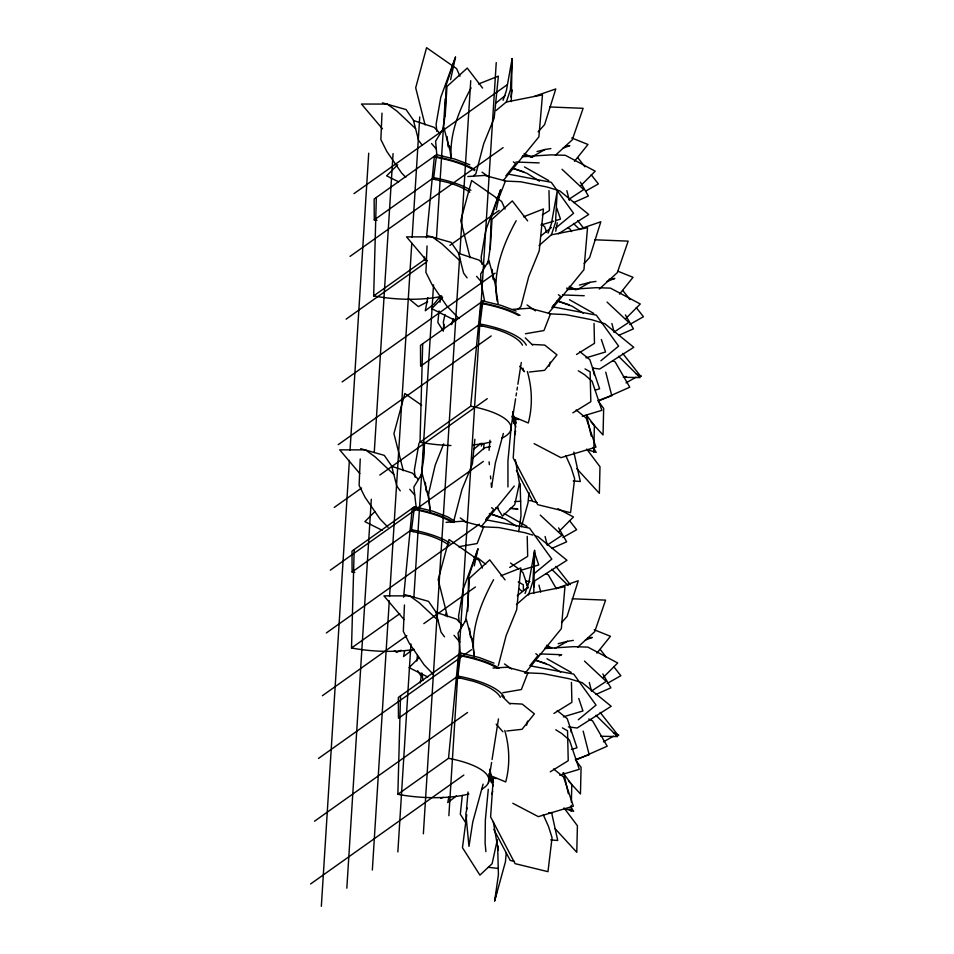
<?xml version="1.0" encoding="UTF-8"?>
<svg xmlns="http://www.w3.org/2000/svg" width="954" height="954" viewBox="0 0 954 954"><rect width="100%" height="100%" fill="white"/><g stroke="black" fill="none" stroke-linecap="round" stroke-linejoin="round"><path stroke-width="1.43" d="M511.284 101.637L512.119 58.599L506.371 90.773L503.056 100.289M533.751 593.436L534.598 550.398L528.838 582.572L525.046 593.46M354.781 572.46A77.298 24.661 3.6 0 1 352.109 571.971L351.99 551.114L414.43 506.741L432.734 511.177L447.653 516.829L454.676 521.134M376.925 220.374A77.298 24.661 3.6 0 1 374.266 219.885L374.135 199.04L436.574 154.667L454.879 159.103L469.809 164.744M571.207 809.672L571.303 805.236M571.374 802.29L571.804 784.582L562.943 772.776M593.758 452.16L594.39 425.591L586.412 414.978M354.184 549.552L351.513 647.981A65.898 21.024 3.6 0 0 414.239 649.412M376.329 197.478L373.67 295.895A65.898 21.024 3.6 0 0 441.869 296.289M400.525 695.883L397.866 794.3A65.898 21.024 3.6 0 0 468.903 794.026M422.682 343.798L420.01 442.227A65.898 21.024 3.6 0 0 450.932 445.518M423.254 462.07L423.97 442.787M445.017 116.269L446.162 85.121L455.499 57.133L450.586 79.707M490.07 249.089L491.215 217.941L500.552 189.953L496.259 209.701M360.23 458.946L359.109 485.371L365 497.177L379.919 518.869L388.087 527.323M381.994 113.144L380.861 139.57L386.764 151.376L401.67 173.068L405.76 177.289M404.46 604.955L403.327 631.381L409.23 643.187L424.136 664.866L433.331 674.371M427.046 245.965L425.913 272.391L431.816 284.197L446.722 305.888L458.969 318.564M512.119 58.599L510.462 89.676L506.407 101.875M534.598 550.398L532.928 581.475L528.421 595.046M424.613 442.286L423.564 459.423L421.012 476.94M321.343 906.3L349.391 460.412M350.035 450.205L368.721 153.189M346.839 888.174L371.321 499.216M374.254 452.506L393.06 153.606M372.346 870.048L389.292 600.77M389.566 596.393L411.782 243.187M412.152 237.355L419.736 116.937M352.109 571.971L411.544 529.732L414.43 506.741M374.266 219.885L433.7 177.659L436.574 154.667M397.854 851.922L410.935 643.95M413.881 597.24L433.533 284.9M436.372 239.657L445.232 98.811M423.361 833.808L437.182 614.149M437.266 612.683L459.673 256.566M459.864 253.645L470.739 80.696M448.869 815.682L496.247 62.57M460.77 653.073L398.331 697.446L398.462 718.29L457.896 676.064L460.77 653.073L479.075 657.509L494.005 663.149M482.927 300.987L420.487 345.36L420.607 366.217L480.041 323.978L482.927 300.987L501.232 305.423L516.15 311.076M489.068 450.288L489.986 440.223M466.482 809.278L468.056 792.011M528.957 492.598L528.015 502.853L521.492 526.56M506.24 853.043L505.429 861.832L494.685 900.886L498.429 874.603L497.666 846.89L493.266 821.537M510.867 430.326L507.933 461.032L507.957 486.969M488.281 789.304L485.347 820.023L485.109 843.097L485.896 851.648M434.38 156.217L426.474 237.761M373.67 295.895L424.327 259.893L424.613 256.948M403.614 597.216L412.235 508.303M420.01 442.227L470.68 406.225L480.733 302.549M397.866 794.3L448.523 758.311L458.576 654.635M474.877 439.281L472.421 463.835L461.939 489.545L454.116 519.656M439.043 310.921L437.838 322.428L443.383 331.157M439.949 302.299L440.784 296.611M416.838 661.039L417.435 655.291M420.213 682.992L421.716 673.071M483.487 449.501L484.095 443.741M462.273 795.541L460.305 814.227L465.85 822.956M518.726 531.676L521.015 515.613L520.252 487.899L515.363 459.733M442.763 131.139L445.327 113.621L446.973 86.48L467.245 68.08L482.593 88.078M487.816 263.96L490.38 246.442L492.025 219.301L512.298 200.9L527.645 220.899M465.445 621.483L467.794 605.42L469.44 578.279L489.712 559.879L505.06 579.877M510.545 430.707L515.589 398.772M516.042 395.874L516.496 392.965M516.961 390.067L517.414 387.157M517.879 384.259L521.313 362.484M488.388 782.793L491.596 762.473M492.061 759.563L498.477 718.911M419.033 443.05L414.346 470.083L415.085 477.203M510.939 97.01L512.191 89.986M555.729 231.238L557.243 222.819M533.656 587.414L534.657 581.797M442.942 330.072L443.992 324.455M519.381 483.595L514.707 504.69L502.496 516.138L496.939 507.409M466.721 814.859L462.463 847.689L479.91 875.128L492.121 863.68L497.332 839.711M427.809 297.636L425.293 310.754L433.975 304.099L440.378 296.157M404.651 650.723L403.53 656.567L412.223 649.901M448.881 796.733L447.76 802.564L456.441 795.91M474.281 565.865L477.966 548.932L463.262 589.047L458.564 616.093L459.16 621.781M494.685 900.886L496.879 891.024M444.981 314.629L443.36 321.892L444.039 328.999M467.126 807.895L465.826 813.702L468.974 846.389L472.767 821.99L483.118 784.093M486.075 520.824L486.707 518.105M552.879 307.844L553.523 305.125M549.206 366.217L550.172 362.126M526.62 725.195L527.586 721.105M514.588 435.167L515.625 430.946M492.002 794.145L492.693 791.331M451.755 324.503L453.21 318.815M440.963 295.835L440.223 298.709L442.644 297.326M498.334 665.665L506.157 635.543L516.651 609.833L520.836 567.94L500.945 575.811M503.342 433.474L495.353 463.012L491.56 487.411L491.143 483.141M445.303 615.783L446.102 613.005M551.46 234.696L555.514 222.497L557.172 191.42L551.424 223.594L548.109 233.11M477.966 548.932L468.629 576.92L467.782 610.977M481.293 446.09L482.247 443.371M455.499 57.133L440.796 97.248L436.097 124.282L436.837 131.402M500.552 189.953L485.848 230.069L481.15 257.103L481.889 264.222M443.67 443.896L435.167 465.266L428.489 494.053L430.206 511.463M471.121 87.887C459.542 109.173 449.215 133.87 451.242 158.4M516.174 220.708C502.83 244.975 491.966 273.404 497.296 301.381M493.588 579.698C480.852 603.107 469.833 630.451 474.424 657.461M450.884 324.515L453.901 319.411L456.799 319.459M503.414 180.401L538.891 136.851L542.48 94.863L506.24 102.03L495.973 110.604M548.467 313.222L583.943 269.672L587.533 227.696L551.293 234.851L539.034 245.583M481.663 526.203L514.278 486.051M524.962 673.369L561.357 628.662L564.947 586.674L528.707 593.841L516.448 604.574M505.882 175.822L515.589 163.659L513.359 161.882M551.817 307.546L560.642 296.479L558.412 294.703M485.884 519.417L493.826 509.46L491.608 507.683M530.114 665.415L538.056 655.458L535.826 653.693M574.463 161.298L587.986 144.483L571.756 137.972M619.516 294.13L633.039 277.304L618.156 271.341M596.93 653.108L610.453 636.294L594.223 629.783M538.163 131.819L544.615 124.616L555.788 88.937L534.669 96.271M584.134 263.614L589.667 257.437L600.829 221.757L579.722 229.091M561.548 622.592L567.081 616.427L578.255 580.747L557.136 588.069M472.218 458.564L484.477 447.831L490.284 446.687M580.831 185.601L595.224 171.171L565.4 155.311L551.162 154.858L522.172 156.742M625.884 318.433L640.277 303.992L610.453 288.132L596.214 287.679L567.225 289.563M559.068 531.414L573.473 516.973L557.911 508.697M603.298 677.412L617.691 662.982L587.867 647.11L573.628 646.669L544.639 648.541M397.687 164.78L386.632 175.834L398.605 181.832M441.738 298.602L431.685 308.655L454.307 319.984M374.922 511.582L364.869 521.635L382.172 530.305M419.152 657.592L409.099 667.645L427.738 676.97M473.625 175.739L475.867 173.855L483.69 143.744L494.184 118.034L498.37 76.141L478.479 84M517.557 309.513L520.92 306.675L528.743 276.565L539.237 250.854L543.422 208.962L523.531 216.82M555.848 227.934L573.569 213.302L551.257 182.297L507.671 173.998M600.901 360.767L618.621 346.123L596.31 315.118L552.712 306.83M534.085 573.748L551.817 559.104L529.494 528.099L485.908 519.811M578.315 719.745L596.035 705.101L573.724 674.096L530.138 665.809M555.395 155.299L572.257 139.844L583.121 108.315L549.683 106.967M599.327 289.026L617.31 272.677L628.173 241.135L594.736 239.788M577.862 647.098L594.724 631.655L605.587 600.126L572.15 598.778M495.949 103.044L505.226 95.579M541.001 235.865L551.436 227.469M474.198 448.845L481.15 443.252M517.259 595.773L527.693 587.39M353.994 193.626L507.027 84.882M435.656 179.567L432.186 178.72L448.726 182.739A73.375 23.409 3.6 0 1 469.762 192.171M350.046 256.387L503.08 147.643M346.099 319.149L426.867 261.754M449.942 245.357L499.133 210.405M342.152 381.91L495.174 273.166M481.997 325.898L478.538 325.052L495.066 329.058A73.375 23.409 3.6 0 1 522.494 345.169M338.205 444.671L491.227 335.927M334.246 507.433L361.578 488.007M379.799 475.056L487.279 398.677M330.299 570.182L483.332 461.438M413.499 531.64L410.041 530.806L426.569 534.812A73.375 23.409 3.6 0 1 448.63 545.008M326.351 632.943L479.385 524.199M351.513 647.981L399.774 613.696M322.404 695.704L406.821 635.722M423.814 623.642L475.438 586.96M318.457 758.466L471.491 649.722M459.852 677.972L456.382 677.137L472.922 681.144A73.375 23.409 3.6 0 1 500.349 697.255M314.51 821.227L467.543 712.483M310.563 883.988L463.847 775.053M427.619 301.691L418.365 306.616L409.445 299.234M568.978 199.279L583.717 189.572L562.025 169.275M614.03 332.099L628.769 322.392L607.078 302.096M547.226 545.092L561.954 535.373L540.274 515.088M591.444 691.09L606.184 681.383L584.492 661.086M558.305 233.873L588.713 214.471L559.736 190.872L546.654 186.912L520.467 181.749L504.284 181.033M534.121 581.224L566.962 560.284L537.984 536.673L535.361 535.886M542.242 214.972L549.432 210.524L548.979 190.585M576.514 354.471L594.485 343.345L594.032 323.406M572.841 412.832L590.812 401.717L590.132 371.81L585.017 368.9M509.698 567.451L527.681 556.325L527.216 536.386M553.928 713.449L571.899 702.335L571.446 682.396M550.255 771.822L568.226 760.696L567.547 730.788L562.431 727.878M531.426 157.231L545.056 149.492L550.887 148.585M585.887 190.979L598.385 183.907L591.206 174.773M577.719 289.348L590.109 282.312L595.94 281.406M629.688 324.515L643.437 316.728L636.258 307.593M626.015 382.876L636.02 377.224M562.872 537.496L576.633 529.708L569.455 520.574M555.133 648.326L567.523 641.303L573.354 640.384M607.102 683.493L620.851 675.718L613.672 666.572M603.429 741.866L613.434 736.202M401.157 650.234L396.614 652.417L394.384 650.568M440.831 798.415L443.109 797.329M559.211 655.851L561.656 654.706L539.809 653.907M573.581 202.582L588.391 196.023L580.354 182.095M618.633 335.403L633.444 328.844L625.407 314.915M598.814 400.93L629.771 387.205L615.163 361.9L612.599 360.636M551.829 548.383L566.64 541.824L558.603 527.896M596.047 694.393L610.858 687.822L602.821 673.906M576.228 759.909L607.185 746.195L592.577 720.878L588.737 718.994M562.92 148.24L569.812 145.616L565.436 146.296M606.601 281.585L614.865 278.437L609.034 279.343M585.386 640.039L592.279 637.415L587.902 638.107M597.908 400.62L611.776 395.755L605.754 372.143M575.322 759.599L589.19 754.745L583.168 731.122M540.894 225.025L553.487 221.256M556.289 220.41L560.487 219.146L556.754 208.055M585.947 357.857L605.54 351.978L601.342 339.493M595.391 390.067L599.601 388.803L589.822 359.682L579.829 351.609M582.274 416.218L601.867 410.339L592.088 381.23L584.599 374.719L578.351 370.796M520.538 570.409L538.724 564.959L534.538 552.473M563.361 716.836L582.954 710.957L578.756 698.483M571.41 749.462L577.015 747.781L567.236 718.672L557.243 710.587M559.688 775.197L579.281 769.318L569.502 740.209L562.013 733.698L555.765 729.774M537.03 151.555L545.056 149.492M579.412 285.067L590.109 282.312M558.162 643.711L567.523 641.303M496.247 198.289L498.894 197.74L505.453 180.95L484.763 175.417L467.818 176.526M525.404 333.757L543.947 330.561L550.506 313.771L529.816 308.237L512.87 309.346M458.588 546.737L477.131 543.541L483.702 526.751L463.012 521.218L446.067 522.327M502.818 692.735L521.361 689.539L527.92 672.749L507.23 667.216L492.991 668.062M529.375 372.012L544.615 370.331L556.969 354.84L544.758 345.098L532.487 344.454M506.789 730.991L522.029 729.309L534.383 713.83L522.172 704.088L509.901 703.432M514.91 501.601L520.705 501.232M623.499 376.687L626.48 376.603M638.381 376.246L641.362 376.15L636.079 373.885M615.795 735.224L618.776 735.14L613.494 732.875M623.403 377.259L640.122 377.605L618.538 356.295M600.817 736.249L617.536 736.583L595.952 715.285M529.41 500.659L532.249 500.755M515.887 162.037L539.189 162.895M562.395 294.917L584.242 295.728M495.579 507.898L498.501 508.005M510.151 508.434L517.426 508.709M549.337 313.854L565.519 314.57L591.707 319.733L604.788 323.692L633.766 347.304L599.708 369.019L592.386 368.065M481.054 526.775L498.715 527.55L524.903 532.714L532.749 535.099M525.272 672.773L542.933 673.56L569.121 678.723L582.202 682.682L611.18 706.282L577.122 728.009L568.334 726.865M573.282 480.923L580.306 481.508L573.843 452.053M550.697 839.914L557.732 840.486L551.567 812.438M510.998 508.303L517.939 509.138M488.412 867.293L498.131 868.45M525.582 581.046L529.971 581.618M522.875 155.538L532.857 157.028M566.509 288.144L576.478 289.634M545.342 647.337L551.042 648.195M473.649 557.363L477.954 558.078L485.717 564.279M518.761 419.605L515.864 418.937L513.204 457.92L537.651 504.654L570.564 512.692L574.642 478.717L571.112 467.496L565.865 455.809M496.175 778.583L493.278 777.927L490.618 816.91L515.065 863.644L547.978 871.67L552.056 837.695L548.526 826.486L543.279 814.799M537.102 502.484L532.809 501.434L516.376 470.417M548.788 812.605L551.65 813.309M514.516 861.462L510.223 860.413L493.79 829.396M382.423 102.865L406.046 109.555L414.346 121.504M427.475 235.698L451.099 242.376L459.399 254.324M360.672 448.678L384.283 455.356L392.595 467.305M404.89 594.676L428.513 601.354L437.647 614.507M587.783 449.883L596.214 452.375L593.221 447.545M563.79 808.443L573.628 811.353L570.635 806.535M512.572 168.19L523.889 171.899M557.625 301.011L568.93 304.731M489.402 513.526L502.126 517.712M535.039 659.989L546.356 663.71M513.419 168.536L526.978 173.318L539.475 181.177M557.112 300.88L572.03 306.139L583.276 313.21M490.296 513.86L505.215 519.119L516.46 526.191M535.886 660.347L549.444 665.117L560.69 672.188M567.547 227.815L570.11 229.067L571.565 231.607M545.795 573.616L548.347 574.88L556.385 588.797M524.14 153.499L530.591 156.79M569.192 286.319L575.644 289.611M546.606 645.298L551.77 647.933M534.109 443.622L560.94 457.67L595.928 447.164L586.15 418.055L576.156 409.97M512.799 803.28L538.354 816.648L573.342 806.154L563.564 777.033L553.57 768.96M524.473 166.926L548.753 180.616M569.526 299.747L593.805 313.437M503.998 513.443L526.99 526.417M546.94 658.725L571.219 672.427M518.213 581.88L523.317 584.79L523.448 590.478M510.521 563.015L518.737 568.954M421.62 405.235L404.818 393.501L393.93 433.605L403.303 470.704M482.02 172.149L489.199 177.194M527.073 304.97L535.444 310.861M460.269 517.95L466.244 522.16M504.487 663.948L511.666 669.004M541.562 224.071L544.77 226.861L546.63 232.406M520.872 570.814L523.007 572.662L528.134 587.914M518.857 588.63L522.065 591.42M415.574 128.575L396.983 111.153L387.217 104.069L361.471 104.046L382.482 128.862M460.627 261.408L442.036 243.974L432.269 236.89L406.523 236.866L426.569 260.549M393.823 474.388L375.22 456.954L365.465 449.871L339.707 449.847L359.765 473.53M438.041 620.386L419.45 602.964L409.683 595.88L383.937 595.856L403.983 619.54M525.272 337.871L532.63 345.086M501.637 695.824L510.044 704.076M573.485 223.474L579.65 229.556M551.734 569.276L568.179 585.506M524.45 371.714L519.68 366.264M502.901 731.766L496.187 724.146M440.104 133.632L434.189 127.347L413.476 120.502L418.579 140.345L422.05 145.032M485.157 266.464L479.242 260.168L458.528 253.323L463.632 273.166L467.102 277.864M418.341 479.445L412.438 473.148L391.712 466.303L396.816 486.146L400.286 490.845M462.571 625.442L456.656 619.158L435.942 612.313L441.046 632.144L444.516 636.843M591.075 421.978L603.035 434.964L603.667 408.395L598.349 401.312M568.489 780.968L580.449 793.943L581.081 767.374L575.763 760.302M569.18 808.98L571.172 811.139M576.729 468.617L599.362 493.325L599.994 466.768L586.71 449.06M555.073 828.644L576.776 852.304L577.408 825.747L564.124 808.05M431.53 143.505L436.383 149.122M476.583 276.326L481.436 281.943M409.767 489.307L414.62 494.923M453.997 635.304L459.816 642.054M577.742 157.637L584.921 166.771M577.659 220.565L583.943 228.566M622.783 290.457L629.974 299.592M622.712 353.397L639.764 375.101M555.896 566.378L570.265 584.647M600.209 649.435L606.494 657.437M600.126 712.376L617.178 734.079M448.69 145.378L450.407 147.727M493.743 278.198L495.46 280.548M426.927 491.191L428.656 493.528M471.157 637.189L472.874 639.538M417.661 670.722L420.833 675.706M459.983 76.237L456.596 68.64L426.569 47.7L415.694 87.792L425.055 124.902M505.036 209.069L501.649 201.461L471.622 180.521L460.746 220.624L470.107 257.723M482.45 568.047L479.063 560.451L449.036 539.511L438.16 579.603L447.521 616.713M513.431 416.278L516.066 423.159M490.32 773.885L493.48 782.137M511.821 416.182L515.864 426.927M488.734 773.825L493.278 785.905M498.25 304.398L495.186 284.018L488.925 260.406L480.649 274.072L480.947 281.573L484.608 301.416M522.935 368.149L523.698 370.915M611.908 323.501L614.03 331.837M566.855 190.681L569.335 200.4M589.322 682.48L591.444 690.815M545.092 536.482L547.226 544.817M538.95 585.124L540.715 592.076M527.371 371.523C532.177 388.314 532.773 406.022 528.301 422.968L513.765 416.91L512.715 411.508M504.785 730.502C509.591 747.304 510.187 765.001 505.715 781.946L491.179 775.9L489.867 769.151M592.72 367.862L594.259 374.874M586.579 415.014L591.206 436.05M570.134 726.853L571.363 732.457M525.904 580.843L526.835 585.052M563.683 772.597L568.31 793.633M513.3 420.654L513.884 423.54M490.714 779.633L491.298 782.53M436.801 154.429L435.596 141.252L443.872 127.586L450.133 151.197L451.087 158.519M460.4 653.323L458.063 633.062L466.339 619.384L472.6 643.008L474.317 656.173M416.182 507.325L413.833 487.053L422.121 473.387L428.37 496.998L430.087 510.175M520.002 483.797L520.383 486.683M497.797 845.673L498.382 850.002M492.145 269.398L493.194 279.546M447.092 136.577L448.141 146.725M469.559 628.376L470.453 637.081M425.341 482.378L426.235 491.083M489.092 461.831L489.366 464.67M490.463 476.034L490.738 478.884M422.145 673.381L422.837 680.488M480.041 323.978A77.298 24.661 3.6 0 1 526.358 345.169M482.796 303.133A81.221 25.901 3.6 0 1 520.049 315.297M470.68 406.225A65.898 21.024 3.6 0 1 501.601 438.315M491.048 441.952A65.898 21.024 3.6 0 1 473.208 444.874M482.152 303.587A79.54 25.376 3.6 0 1 518.642 315.5M433.7 177.659A77.298 24.661 3.6 0 1 470.906 190.251M436.443 156.802A81.221 25.901 3.6 0 1 474.949 169.681M424.327 259.893A65.898 21.024 3.6 0 1 427.177 260.466M435.799 157.255A79.54 25.376 3.6 0 1 474.663 170.587M411.544 529.732A77.298 24.661 3.6 0 1 449.99 543.112M414.298 508.876A81.221 25.901 3.6 0 1 453.973 522.482M413.654 509.341A79.54 25.376 3.6 0 1 451.361 521.957M457.896 676.064A77.298 24.661 3.6 0 1 504.213 697.255M460.639 655.207A81.221 25.901 3.6 0 1 499.133 668.086M448.523 758.311A65.898 21.024 3.6 0 1 481.842 789.149M459.995 655.66A79.54 25.376 3.6 0 1 497.702 668.277"/></g></svg>
